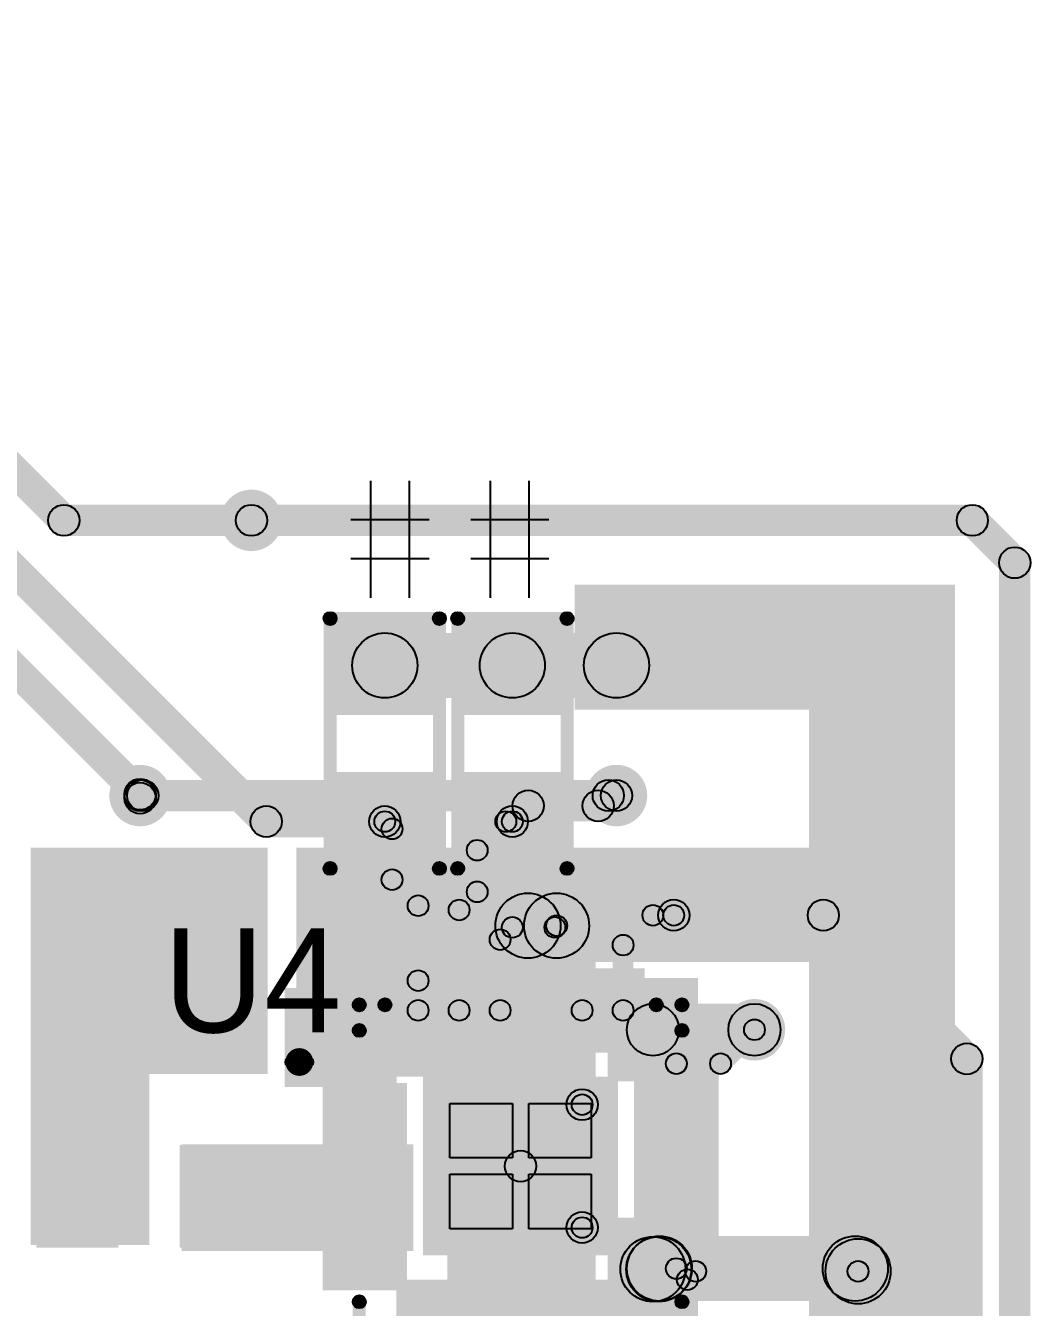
# Model space of a CAD drawing. Header units: millimetres. Extents: x -1.37 to 1.18, y -0.07 to 2.63.
# Drawn here: x 0.538 to 0.924, y 1.2209 to 1.7134 of the extents above; entities that cross this region are included whole.
import ezdxf

# ---------------------------------------------------------------- set-up
doc = ezdxf.new("R2010")
doc.units = ezdxf.units.MM
doc.header["$MEASUREMENT"] = 0
for name, color, linetype in [('BottomLayer', 5, 'Continuous'), ('BottomPaste', 16, 'Continuous'), ('BottomSolder', 6, 'Continuous'), ('TopLayer', 1, 'Continuous'), ('TopOverlay', 2, 'Continuous'), ('TopPaste', 8, 'Continuous'), ('TopSolder', 216, 'Continuous'), ('ViaHoleLayer', 16, 'Continuous')]:
    doc.layers.add(name, color=color, linetype=linetype)

# ---------------------------------------------------------------- blocks, each defined once
blk = doc.blocks.new('S______B______B_11')
at = {"layer": 'BottomLayer'}
for points in [[(-0.015, 0.0175), (-0.015, -0.0175), (-0.045, -0.0175), (-0.045, 0.0175)], [(0.045, 0.0175), (0.045, -0.0175), (0.015, -0.0175), (0.015, 0.0175)]]:
    blk.add_hatch(color=5, dxfattribs=at).paths.add_polyline_path(points)
at = {"layer": 'BottomPaste'}
for points in [[(-0.015, 0.0175), (-0.015, -0.0175), (-0.045, -0.0175), (-0.045, 0.0175)], [(0.045, 0.0175), (0.045, -0.0175), (0.015, -0.0175), (0.015, 0.0175)]]:
    blk.add_hatch(color=16, dxfattribs=at).paths.add_polyline_path(points)
at = {"layer": 'BottomSolder'}
for points in [[(-0.011, 0.0215), (-0.011, -0.0215), (-0.049, -0.0215), (-0.049, 0.0215)], [(0.049, 0.0215), (0.049, -0.0215), (0.011, -0.0215), (0.011, 0.0215)]]:
    blk.add_hatch(color=6, dxfattribs=at).paths.add_polyline_path(points)
blk = doc.blocks.new('S______B______B_12')
at = {"layer": 'BottomLayer'}
for points in [[(-0.015, 0.0175), (-0.015, -0.0175), (-0.045, -0.0175), (-0.045, 0.0175)], [(0.045, 0.0175), (0.045, -0.0175), (0.015, -0.0175), (0.015, 0.0175)]]:
    blk.add_hatch(color=5, dxfattribs=at).paths.add_polyline_path(points)
at = {"layer": 'BottomPaste'}
for points in [[(-0.015, 0.0175), (-0.015, -0.0175), (-0.045, -0.0175), (-0.045, 0.0175)], [(0.045, 0.0175), (0.045, -0.0175), (0.015, -0.0175), (0.015, 0.0175)]]:
    blk.add_hatch(color=16, dxfattribs=at).paths.add_polyline_path(points)
at = {"layer": 'BottomSolder'}
for points in [[(-0.011, 0.0215), (-0.011, -0.0215), (-0.049, -0.0215), (-0.049, 0.0215)], [(0.049, 0.0215), (0.049, -0.0215), (0.011, -0.0215), (0.011, 0.0215)]]:
    blk.add_hatch(color=6, dxfattribs=at).paths.add_polyline_path(points)
blk = doc.blocks.new('MPZ1608S121ATDH5_B_52')
at = {"layer": 'BottomLayer'}
for points in [[(-0.03937, 0.01575), (-0.01575, 0.01575), (-0.01575, -0.01575), (-0.03937, -0.01575)], [(0.01575, 0.01575), (0.03937, 0.01575), (0.03937, -0.01575), (0.01575, -0.01575)]]:
    blk.add_hatch(color=5, dxfattribs=at).paths.add_polyline_path(points)
at = {"layer": 'BottomPaste'}
for points in [[(-0.03937, 0.01575), (-0.01575, 0.01575), (-0.01575, -0.01575), (-0.03937, -0.01575)], [(0.01575, 0.01575), (0.03937, 0.01575), (0.03937, -0.01575), (0.01575, -0.01575)]]:
    blk.add_hatch(color=16, dxfattribs=at).paths.add_polyline_path(points)
at = {"layer": 'BottomSolder'}
for points in [[(-0.04337, 0.01975), (-0.01175, 0.01975), (-0.01175, -0.01975), (-0.04337, -0.01975)], [(0.01175, 0.01975), (0.04337, 0.01975), (0.04337, -0.01975), (0.01175, -0.01975)]]:
    blk.add_hatch(color=6, dxfattribs=at).paths.add_polyline_path(points)
blk = doc.blocks.new('R__0603_72')
at = {"layer": 'TopLayer'}
for points in [[(-0.015, 0.0175), (-0.015, -0.0175), (-0.045, -0.0175), (-0.045, 0.0175)], [(0.045, 0.0175), (0.045, -0.0175), (0.015, -0.0175), (0.015, 0.0175)]]:
    blk.add_hatch(color=1, dxfattribs=at).paths.add_polyline_path(points)
at = {"layer": 'TopOverlay'}
h = blk.add_hatch(color=2, dxfattribs=at)
edge = h.paths.add_edge_path()
edge.add_arc((-0.048, 0.021), 0.0025, 0, 360)
h = blk.add_hatch(color=2, dxfattribs=at)
edge = h.paths.add_edge_path()
edge.add_arc((-0.048, 0.021), 0.0025, 0, 360)
for points in [[(-0.0505, 0.021), (-0.0455, 0.021), (-0.0455, -0.021), (-0.0505, -0.021)], [(-0.048, 0.0185), (-0.048, 0.0235), (0.048, 0.0235), (0.048, 0.0185)], [(0.0455, 0.021), (0.0505, 0.021), (0.0505, -0.021), (0.0455, -0.021)], [(-0.048, -0.0235), (-0.048, -0.0185), (0.048, -0.0185), (0.048, -0.0235)]]:
    blk.add_hatch(color=2, dxfattribs=at).paths.add_polyline_path(points)
h = blk.add_hatch(color=2, dxfattribs=at)
edge = h.paths.add_edge_path()
edge.add_arc((0.048, 0.021), 0.0025, 0, 360)
h = blk.add_hatch(color=2, dxfattribs=at)
edge = h.paths.add_edge_path()
edge.add_arc((0.048, 0.021), 0.0025, 0, 360)
h = blk.add_hatch(color=2, dxfattribs=at)
edge = h.paths.add_edge_path()
edge.add_arc((-0.048, -0.021), 0.0025, 0, 360)
h = blk.add_hatch(color=2, dxfattribs=at)
edge = h.paths.add_edge_path()
edge.add_arc((-0.048, -0.021), 0.0025, 0, 360)
h = blk.add_hatch(color=2, dxfattribs=at)
edge = h.paths.add_edge_path()
edge.add_arc((0.048, -0.021), 0.0025, 0, 360)
h = blk.add_hatch(color=2, dxfattribs=at)
edge = h.paths.add_edge_path()
edge.add_arc((0.048, -0.021), 0.0025, 0, 360)
at = {"layer": 'TopPaste'}
for points in [[(-0.015, 0.0175), (-0.015, -0.0175), (-0.045, -0.0175), (-0.045, 0.0175)], [(0.045, 0.0175), (0.045, -0.0175), (0.015, -0.0175), (0.015, 0.0175)]]:
    blk.add_hatch(color=8, dxfattribs=at).paths.add_polyline_path(points)
at = {"layer": 'TopSolder'}
for points in [[(-0.011, 0.0215), (-0.011, -0.0215), (-0.049, -0.0215), (-0.049, 0.0215)], [(0.049, 0.0215), (0.049, -0.0215), (0.011, -0.0215), (0.011, 0.0215)]]:
    blk.add_hatch(color=216, dxfattribs=at).paths.add_polyline_path(points)
at = {"layer": 'TopOverlay'}
for centre in [(-0.048, 0.021), (-0.048, 0.021), (0.048, 0.021), (0.048, 0.021), (-0.048, -0.021), (-0.048, -0.021), (0.048, -0.021), (0.048, -0.021)]:
    blk.add_circle(centre, 0.0025, dxfattribs=at)
blk = doc.blocks.new('R__0603_73')
at = {"layer": 'TopLayer'}
for points in [[(-0.015, 0.0175), (-0.015, -0.0175), (-0.045, -0.0175), (-0.045, 0.0175)], [(0.045, 0.0175), (0.045, -0.0175), (0.015, -0.0175), (0.015, 0.0175)]]:
    blk.add_hatch(color=1, dxfattribs=at).paths.add_polyline_path(points)
at = {"layer": 'TopOverlay'}
h = blk.add_hatch(color=2, dxfattribs=at)
edge = h.paths.add_edge_path()
edge.add_arc((-0.048, 0.021), 0.0025, 0, 360)
h = blk.add_hatch(color=2, dxfattribs=at)
edge = h.paths.add_edge_path()
edge.add_arc((-0.048, 0.021), 0.0025, 0, 360)
for points in [[(-0.0505, 0.021), (-0.0455, 0.021), (-0.0455, -0.021), (-0.0505, -0.021)], [(-0.048, 0.0185), (-0.048, 0.0235), (0.048, 0.0235), (0.048, 0.0185)], [(0.0455, 0.021), (0.0505, 0.021), (0.0505, -0.021), (0.0455, -0.021)], [(-0.048, -0.0235), (-0.048, -0.0185), (0.048, -0.0185), (0.048, -0.0235)]]:
    blk.add_hatch(color=2, dxfattribs=at).paths.add_polyline_path(points)
h = blk.add_hatch(color=2, dxfattribs=at)
edge = h.paths.add_edge_path()
edge.add_arc((0.048, 0.021), 0.0025, 0, 360)
h = blk.add_hatch(color=2, dxfattribs=at)
edge = h.paths.add_edge_path()
edge.add_arc((0.048, 0.021), 0.0025, 0, 360)
h = blk.add_hatch(color=2, dxfattribs=at)
edge = h.paths.add_edge_path()
edge.add_arc((-0.048, -0.021), 0.0025, 0, 360)
h = blk.add_hatch(color=2, dxfattribs=at)
edge = h.paths.add_edge_path()
edge.add_arc((-0.048, -0.021), 0.0025, 0, 360)
h = blk.add_hatch(color=2, dxfattribs=at)
edge = h.paths.add_edge_path()
edge.add_arc((0.048, -0.021), 0.0025, 0, 360)
h = blk.add_hatch(color=2, dxfattribs=at)
edge = h.paths.add_edge_path()
edge.add_arc((0.048, -0.021), 0.0025, 0, 360)
at = {"layer": 'TopPaste'}
for points in [[(-0.015, 0.0175), (-0.015, -0.0175), (-0.045, -0.0175), (-0.045, 0.0175)], [(0.045, 0.0175), (0.045, -0.0175), (0.015, -0.0175), (0.015, 0.0175)]]:
    blk.add_hatch(color=8, dxfattribs=at).paths.add_polyline_path(points)
at = {"layer": 'TopSolder'}
for points in [[(-0.011, 0.0215), (-0.011, -0.0215), (-0.049, -0.0215), (-0.049, 0.0215)], [(0.049, 0.0215), (0.049, -0.0215), (0.011, -0.0215), (0.011, 0.0215)]]:
    blk.add_hatch(color=216, dxfattribs=at).paths.add_polyline_path(points)
at = {"layer": 'TopOverlay'}
for centre in [(-0.048, 0.021), (-0.048, 0.021), (0.048, 0.021), (0.048, 0.021), (-0.048, -0.021), (-0.048, -0.021), (0.048, -0.021), (0.048, -0.021)]:
    blk.add_circle(centre, 0.0025, dxfattribs=at)
blk = doc.blocks.new('24_QFN__3_3__76')
at = {"layer": 'TopLayer'}
for points in [[(-0.03504, 0.07203), (-0.03504, 0.04762), (-0.0437, 0.04762), (-0.0437, 0.07203)], [(-0.01929, 0.07203), (-0.01929, 0.04762), (-0.02795, 0.04762), (-0.02795, 0.07203)], [(-0.00354, 0.07203), (-0.00354, 0.04762), (-0.0122, 0.04762), (-0.0122, 0.07203)], [(0.0122, 0.07203), (0.0122, 0.04762), (0.00354, 0.04762), (0.00354, 0.07203)], [(0.02795, 0.07203), (0.02795, 0.04762), (0.01929, 0.04762), (0.01929, 0.07203)], [(0.0437, 0.07203), (0.0437, 0.04762), (0.03504, 0.04762), (0.03504, 0.07203)], [(0.07203, 0.03504), (0.04762, 0.03504), (0.04762, 0.0437), (0.07203, 0.0437)], [(-0.03346, -0.03031), (-0.03346, 0.03031), (0.03346, 0.03031), (0.03346, -0.03031)], [(-0.07203, 0.02795), (-0.04762, 0.02795), (-0.04762, 0.01929), (-0.07203, 0.01929)], [(0.07203, 0.01929), (0.04762, 0.01929), (0.04762, 0.02795), (0.07203, 0.02795)], [(-0.07203, 0.0122), (-0.04762, 0.0122), (-0.04762, 0.00354), (-0.07203, 0.00354)], [(0.07203, 0.00354), (0.04762, 0.00354), (0.04762, 0.0122), (0.07203, 0.0122)], [(-0.07203, -0.00354), (-0.04762, -0.00354), (-0.04762, -0.0122), (-0.07203, -0.0122)], [(0.07203, -0.0122), (0.04762, -0.0122), (0.04762, -0.00354), (0.07203, -0.00354)], [(-0.07203, -0.01929), (-0.04762, -0.01929), (-0.04762, -0.02795), (-0.07203, -0.02795)], [(0.07203, -0.02795), (0.04762, -0.02795), (0.04762, -0.01929), (0.07203, -0.01929)], [(-0.07203, -0.03504), (-0.04762, -0.03504), (-0.04762, -0.0437), (-0.07203, -0.0437)], [(0.07203, -0.0437), (0.04762, -0.0437), (0.04762, -0.03504), (0.07203, -0.03504)], [(-0.0437, -0.07203), (-0.0437, -0.04762), (-0.03504, -0.04762), (-0.03504, -0.07203)], [(-0.02795, -0.07203), (-0.02795, -0.04762), (-0.01929, -0.04762), (-0.01929, -0.07203)], [(-0.0122, -0.07203), (-0.0122, -0.04762), (-0.00354, -0.04762), (-0.00354, -0.07203)], [(0.00354, -0.07203), (0.00354, -0.04762), (0.0122, -0.04762), (0.0122, -0.07203)], [(0.01929, -0.07203), (0.01929, -0.04762), (0.02795, -0.04762), (0.02795, -0.07203)], [(0.03504, -0.07203), (0.03504, -0.04762), (0.0437, -0.04762), (0.0437, -0.07203)]]:
    blk.add_hatch(color=1, dxfattribs=at).paths.add_polyline_path(points)
at = {"layer": 'TopOverlay'}
h = blk.add_hatch(color=2, dxfattribs=at)
edge = h.paths.add_edge_path()
edge.add_arc((-0.06196, 0.06197), 0.0025, 0, 360)
h = blk.add_hatch(color=2, dxfattribs=at)
edge = h.paths.add_edge_path()
edge.add_arc((-0.06196, 0.06197), 0.0025, 0, 360)
for points in [[(-0.06196, 0.05947), (-0.06196, 0.06447), (-0.05212, 0.06447), (-0.05212, 0.05947)], [(0.05213, 0.05947), (0.05213, 0.06447), (0.06197, 0.06447), (0.06197, 0.05947)], [(-0.05946, 0.05213), (-0.06446, 0.05213), (-0.06446, 0.06197), (-0.05946, 0.06197)], [(0.06447, 0.05213), (0.05947, 0.05213), (0.05947, 0.06197), (0.06447, 0.06197)], [(-0.05946, -0.06196), (-0.06446, -0.06196), (-0.06446, -0.05212), (-0.05946, -0.05212)], [(0.06447, -0.06196), (0.05947, -0.06196), (0.05947, -0.05212), (0.06447, -0.05212)], [(-0.06196, -0.06446), (-0.06196, -0.05946), (-0.05212, -0.05946), (-0.05212, -0.06446)], [(0.05213, -0.06446), (0.05213, -0.05946), (0.06197, -0.05946), (0.06197, -0.06446)]]:
    blk.add_hatch(color=2, dxfattribs=at).paths.add_polyline_path(points)
h = blk.add_hatch(color=2, dxfattribs=at)
edge = h.paths.add_edge_path()
edge.add_arc((-0.05212, 0.06197), 0.0025, 0, 360)
h = blk.add_hatch(color=2, dxfattribs=at)
edge = h.paths.add_edge_path()
edge.add_arc((0.05213, 0.06197), 0.0025, 0, 360)
h = blk.add_hatch(color=2, dxfattribs=at)
edge = h.paths.add_edge_path()
edge.add_arc((0.06197, 0.06197), 0.0025, 0, 360)
h = blk.add_hatch(color=2, dxfattribs=at)
edge = h.paths.add_edge_path()
edge.add_arc((0.06197, 0.06197), 0.0025, 0, 360)
h = blk.add_hatch(color=2, dxfattribs=at)
edge = h.paths.add_edge_path()
edge.add_arc((-0.06196, 0.05213), 0.0025, 0, 360)
h = blk.add_hatch(color=2, dxfattribs=at)
edge = h.paths.add_edge_path()
edge.add_arc((0.06197, 0.05213), 0.0025, 0, 360)
h = blk.add_hatch(color=2, dxfattribs=at)
edge = h.paths.add_edge_path()
edge.add_arc((-0.08783, 0.04), 0.0025, 0, 360)
h = blk.add_hatch(color=2, dxfattribs=at)
edge = h.paths.add_edge_path()
edge.add_arc((-0.08217, 0.04), 0.0025, 0, 360)
h = blk.add_hatch(color=2, dxfattribs=at)
edge = h.paths.add_edge_path()
edge.add_arc((-0.06196, -0.05212), 0.0025, 0, 360)
h = blk.add_hatch(color=2, dxfattribs=at)
edge = h.paths.add_edge_path()
edge.add_arc((0.06197, -0.05212), 0.0025, 0, 360)
h = blk.add_hatch(color=2, dxfattribs=at)
edge = h.paths.add_edge_path()
edge.add_arc((-0.06196, -0.06196), 0.0025, 0, 360)
h = blk.add_hatch(color=2, dxfattribs=at)
edge = h.paths.add_edge_path()
edge.add_arc((-0.06196, -0.06196), 0.0025, 0, 360)
h = blk.add_hatch(color=2, dxfattribs=at)
edge = h.paths.add_edge_path()
edge.add_arc((-0.05212, -0.06196), 0.0025, 0, 360)
h = blk.add_hatch(color=2, dxfattribs=at)
edge = h.paths.add_edge_path()
edge.add_arc((0.05213, -0.06196), 0.0025, 0, 360)
h = blk.add_hatch(color=2, dxfattribs=at)
edge = h.paths.add_edge_path()
edge.add_arc((0.06197, -0.06196), 0.0025, 0, 360)
h = blk.add_hatch(color=2, dxfattribs=at)
edge = h.paths.add_edge_path()
edge.add_arc((0.06197, -0.06196), 0.0025, 0, 360)
at = {"layer": 'TopPaste'}
for points in [[(-0.03504, 0.07203), (-0.03504, 0.04762), (-0.0437, 0.04762), (-0.0437, 0.07203)], [(-0.01929, 0.07203), (-0.01929, 0.04762), (-0.02795, 0.04762), (-0.02795, 0.07203)], [(-0.00354, 0.07203), (-0.00354, 0.04762), (-0.0122, 0.04762), (-0.0122, 0.07203)], [(0.0122, 0.07203), (0.0122, 0.04762), (0.00354, 0.04762), (0.00354, 0.07203)], [(0.02795, 0.07203), (0.02795, 0.04762), (0.01929, 0.04762), (0.01929, 0.07203)], [(0.0437, 0.07203), (0.0437, 0.04762), (0.03504, 0.04762), (0.03504, 0.07203)], [(0.07203, 0.03504), (0.04762, 0.03504), (0.04762, 0.0437), (0.07203, 0.0437)], [(-0.03346, -0.03031), (-0.03346, 0.03031), (0.03346, 0.03031), (0.03346, -0.03031)], [(-0.07203, 0.02795), (-0.04762, 0.02795), (-0.04762, 0.01929), (-0.07203, 0.01929)], [(0.07203, 0.01929), (0.04762, 0.01929), (0.04762, 0.02795), (0.07203, 0.02795)], [(-0.07203, 0.0122), (-0.04762, 0.0122), (-0.04762, 0.00354), (-0.07203, 0.00354)], [(0.07203, 0.00354), (0.04762, 0.00354), (0.04762, 0.0122), (0.07203, 0.0122)], [(-0.07203, -0.00354), (-0.04762, -0.00354), (-0.04762, -0.0122), (-0.07203, -0.0122)], [(0.07203, -0.0122), (0.04762, -0.0122), (0.04762, -0.00354), (0.07203, -0.00354)], [(-0.07203, -0.01929), (-0.04762, -0.01929), (-0.04762, -0.02795), (-0.07203, -0.02795)], [(0.07203, -0.02795), (0.04762, -0.02795), (0.04762, -0.01929), (0.07203, -0.01929)], [(-0.07203, -0.03504), (-0.04762, -0.03504), (-0.04762, -0.0437), (-0.07203, -0.0437)], [(0.07203, -0.0437), (0.04762, -0.0437), (0.04762, -0.03504), (0.07203, -0.03504)], [(-0.0437, -0.07203), (-0.0437, -0.04762), (-0.03504, -0.04762), (-0.03504, -0.07203)], [(-0.02795, -0.07203), (-0.02795, -0.04762), (-0.01929, -0.04762), (-0.01929, -0.07203)], [(-0.0122, -0.07203), (-0.0122, -0.04762), (-0.00354, -0.04762), (-0.00354, -0.07203)], [(0.00354, -0.07203), (0.00354, -0.04762), (0.0122, -0.04762), (0.0122, -0.07203)], [(0.01929, -0.07203), (0.01929, -0.04762), (0.02795, -0.04762), (0.02795, -0.07203)], [(0.03504, -0.07203), (0.03504, -0.04762), (0.0437, -0.04762), (0.0437, -0.07203)]]:
    blk.add_hatch(color=8, dxfattribs=at).paths.add_polyline_path(points)
at = {"layer": 'TopSolder'}
for points in [[(-0.03104, 0.07603), (-0.03104, 0.04362), (-0.0477, 0.04362), (-0.0477, 0.07603)], [(-0.01529, 0.07603), (-0.01529, 0.04362), (-0.03195, 0.04362), (-0.03195, 0.07603)], [(0.00046, 0.07603), (0.00046, 0.04362), (-0.0162, 0.04362), (-0.0162, 0.07603)], [(0.0162, 0.07603), (0.0162, 0.04362), (-0.00046, 0.04362), (-0.00046, 0.07603)], [(0.03195, 0.07603), (0.03195, 0.04362), (0.01529, 0.04362), (0.01529, 0.07603)], [(0.0477, 0.07603), (0.0477, 0.04362), (0.03104, 0.04362), (0.03104, 0.07603)], [(0.07603, 0.03104), (0.04362, 0.03104), (0.04362, 0.0477), (0.07603, 0.0477)], [(-0.07603, 0.03195), (-0.04362, 0.03195), (-0.04362, 0.01529), (-0.07603, 0.01529)], [(-0.03746, -0.03431), (-0.03746, 0.03431), (0.03746, 0.03431), (0.03746, -0.03431)], [(0.07603, 0.01529), (0.04362, 0.01529), (0.04362, 0.03195), (0.07603, 0.03195)], [(-0.07603, 0.0162), (-0.04362, 0.0162), (-0.04362, -0.00046), (-0.07603, -0.00046)], [(0.07603, -0.00046), (0.04362, -0.00046), (0.04362, 0.0162), (0.07603, 0.0162)], [(-0.07603, 0.00046), (-0.04362, 0.00046), (-0.04362, -0.0162), (-0.07603, -0.0162)], [(0.07603, -0.0162), (0.04362, -0.0162), (0.04362, 0.00046), (0.07603, 0.00046)], [(-0.07603, -0.01529), (-0.04362, -0.01529), (-0.04362, -0.03195), (-0.07603, -0.03195)], [(0.07603, -0.03195), (0.04362, -0.03195), (0.04362, -0.01529), (0.07603, -0.01529)], [(-0.07603, -0.03104), (-0.04362, -0.03104), (-0.04362, -0.0477), (-0.07603, -0.0477)], [(0.07603, -0.0477), (0.04362, -0.0477), (0.04362, -0.03104), (0.07603, -0.03104)], [(-0.0477, -0.07603), (-0.0477, -0.04362), (-0.03104, -0.04362), (-0.03104, -0.07603)], [(-0.03195, -0.07603), (-0.03195, -0.04362), (-0.01529, -0.04362), (-0.01529, -0.07603)], [(-0.0162, -0.07603), (-0.0162, -0.04362), (0.00046, -0.04362), (0.00046, -0.07603)], [(-0.00046, -0.07603), (-0.00046, -0.04362), (0.0162, -0.04362), (0.0162, -0.07603)], [(0.01529, -0.07603), (0.01529, -0.04362), (0.03195, -0.04362), (0.03195, -0.07603)], [(0.03104, -0.07603), (0.03104, -0.04362), (0.0477, -0.04362), (0.0477, -0.07603)]]:
    blk.add_hatch(color=216, dxfattribs=at).paths.add_polyline_path(points)
h = blk.add_hatch(color=216, dxfattribs=at)
edge = h.paths.add_edge_path()
edge.add_arc((-0.05983, 0.03504), 0.004, 180, 360)
edge.add_line((-0.05583, 0.03504), (-0.05583, 0.0437))
edge.add_arc((-0.05983, 0.0437), 0.004, 0, 180)
edge.add_line((-0.06383, 0.0437), (-0.06383, 0.03504))
at = {"layer": 'TopOverlay', "const_width": 0.005}
blk.add_lwpolyline([(-0.08217, 0.04, 1), (-0.08783, 0.04, 1)], format="xyb", close=True, dxfattribs=at)
at = {"layer": 'TopOverlay'}
for centre in [(-0.06196, 0.06197), (-0.06196, 0.06197), (-0.05212, 0.06197), (0.05213, 0.06197), (0.06197, 0.06197), (0.06197, 0.06197), (-0.06196, 0.05213), (0.06197, 0.05213), (-0.08783, 0.04), (-0.08217, 0.04), (-0.06196, -0.05212), (0.06197, -0.05212), (-0.06196, -0.06196), (-0.06196, -0.06196), (-0.05212, -0.06196), (0.05213, -0.06196), (0.06197, -0.06196), (0.06197, -0.06196)]:
    blk.add_circle(centre, 0.0025, dxfattribs=at)
at = {"layer": 'TopPaste'}
for p, q in [((-0.0272, 0.00315), (-0.0272, 0.02402)), ((-0.0272, 0.02402), (-0.00315, 0.02402)), ((-0.00315, 0.02402), (-0.00315, 0.00315)), ((0.00315, 0.00315), (0.00315, 0.02402)), ((0.00315, 0.02402), (0.02717, 0.02402)), ((0.02717, 0.02402), (0.02717, 0.00315)), ((-0.00315, 0.00315), (-0.0272, 0.00315)), ((0.02717, 0.00315), (0.00315, 0.00315)), ((-0.02721, -0.02406), (-0.02721, -0.00315)), ((-0.02721, -0.00315), (-0.00315, -0.00315)), ((-0.00315, -0.00315), (-0.00315, -0.02406)), ((0.00316, -0.02406), (0.00316, -0.00315)), ((0.00316, -0.00315), (0.02717, -0.00315)), ((0.02717, -0.00315), (0.02717, -0.02406)), ((-0.00315, -0.02406), (-0.02721, -0.02406)), ((0.02717, -0.02406), (0.00316, -0.02406))]:
    blk.add_line(p, q, dxfattribs=at)
blk = doc.blocks.new('C__0603_B_92')
at = {"layer": 'BottomLayer'}
for points in [[(-0.045, -0.0175), (-0.045, 0.0175), (-0.015, 0.0175), (-0.015, -0.0175)], [(0.015, -0.0175), (0.015, 0.0175), (0.045, 0.0175), (0.045, -0.0175)]]:
    blk.add_hatch(color=5, dxfattribs=at).paths.add_polyline_path(points)
at = {"layer": 'BottomPaste'}
for points in [[(-0.045, -0.0175), (-0.045, 0.0175), (-0.015, 0.0175), (-0.015, -0.0175)], [(0.015, -0.0175), (0.015, 0.0175), (0.045, 0.0175), (0.045, -0.0175)]]:
    blk.add_hatch(color=16, dxfattribs=at).paths.add_polyline_path(points)
at = {"layer": 'BottomSolder'}
for points in [[(-0.04736, -0.01986), (-0.04736, 0.01986), (-0.01264, 0.01986), (-0.01264, -0.01986)], [(0.01264, -0.01986), (0.01264, 0.01986), (0.04736, 0.01986), (0.04736, -0.01986)]]:
    blk.add_hatch(color=6, dxfattribs=at).paths.add_polyline_path(points)
blk = doc.blocks.new('C__0603_B_93')
at = {"layer": 'BottomLayer'}
for points in [[(-0.045, -0.0175), (-0.045, 0.0175), (-0.015, 0.0175), (-0.015, -0.0175)], [(0.015, -0.0175), (0.015, 0.0175), (0.045, 0.0175), (0.045, -0.0175)]]:
    blk.add_hatch(color=5, dxfattribs=at).paths.add_polyline_path(points)
at = {"layer": 'BottomPaste'}
for points in [[(-0.045, -0.0175), (-0.045, 0.0175), (-0.015, 0.0175), (-0.015, -0.0175)], [(0.015, -0.0175), (0.015, 0.0175), (0.045, 0.0175), (0.045, -0.0175)]]:
    blk.add_hatch(color=16, dxfattribs=at).paths.add_polyline_path(points)
at = {"layer": 'BottomSolder'}
for points in [[(-0.04736, -0.01986), (-0.04736, 0.01986), (-0.01264, 0.01986), (-0.01264, -0.01986)], [(0.01264, -0.01986), (0.01264, 0.01986), (0.04736, 0.01986), (0.04736, -0.01986)]]:
    blk.add_hatch(color=6, dxfattribs=at).paths.add_polyline_path(points)

msp = doc.modelspace()

# ---------------------------------------------------------------- hatches: boundary and pattern name
at = {"layer": 'BottomLayer'}
h = msp.add_hatch(color=5, dxfattribs=at)
edge = h.paths.add_edge_path()
edge.add_arc((0.62475, 1.52328), 0.01181, 0, 360)
h = msp.add_hatch(color=5, dxfattribs=at)
edge = h.paths.add_edge_path()
edge.add_arc((0.62475, 1.52328), 0.006, 0, 360)
for points in [[(0.62475, 1.51728), (0.62475, 1.52928), (0.90172, 1.52928), (0.90172, 1.51728)], [(0.89748, 1.51904), (0.90597, 1.52752), (0.92224, 1.51124), (0.91376, 1.50276)], [(0.924, 0.68072), (0.912, 0.68072), (0.912, 1.507), (0.924, 1.507)], [(0.749, 1.45053), (0.852, 1.45053), (0.852, 1.49853), (0.749, 1.49853)], [(0.839, 1.18553), (0.895, 1.18553), (0.895, 1.49853), (0.839, 1.49853)], [(0.583, 1.41153), (0.583, 1.42353), (0.765, 1.42353), (0.765, 1.41153)], [(0.58623, 1.41227), (0.57775, 1.42076), (0.57876, 1.42177), (0.58724, 1.41329)], [(0.54, 1.31053), (0.631, 1.31053), (0.631, 1.39753), (0.54, 1.39753)], [(0.642, 1.30953), (0.757, 1.30953), (0.757, 1.39753), (0.642, 1.39753)], [(0.724, 1.35353), (0.868, 1.35353), (0.868, 1.39753), (0.724, 1.39753)], [(0.54, 1.24484), (0.58557, 1.24484), (0.58557, 1.38953), (0.54, 1.38953)], [(0.731, 1.35503), (0.731, 1.38003), (0.742, 1.38003), (0.742, 1.35503)], [(0.779, 1.31753), (0.779, 1.33753), (0.818, 1.33753), (0.818, 1.31753)], [(0.7, 1.21753), (0.757, 1.21753), (0.757, 1.29953), (0.7, 1.29953)], [(0.598, 1.24253), (0.687, 1.24253), (0.687, 1.28353), (0.598, 1.28353)], [(0.779, 1.22303), (0.779, 1.24803), (0.78125, 1.24803), (0.78125, 1.22303)], [(0.7815, 1.22328), (0.7815, 1.24828), (0.85675, 1.24828), (0.85675, 1.22328)], [(0.79009, 1.22669), (0.77241, 1.24437), (0.77266, 1.24462), (0.79034, 1.22694)], [(0.84791, 1.22694), (0.86559, 1.24462), (0.86665, 1.24356), (0.84897, 1.22588)]]:
    msp.add_hatch(color=5, dxfattribs=at).paths.add_polyline_path(points)
h = msp.add_hatch(color=5, dxfattribs=at)
edge = h.paths.add_edge_path()
edge.add_arc((0.90172, 1.52328), 0.006, 0, 360)
h = msp.add_hatch(color=5, dxfattribs=at)
edge = h.paths.add_edge_path()
edge.add_arc((0.90172, 1.52328), 0.006, 0, 360)
h = msp.add_hatch(color=5, dxfattribs=at)
edge = h.paths.add_edge_path()
edge.add_arc((0.918, 1.507), 0.006, 0, 360)
h = msp.add_hatch(color=5, dxfattribs=at)
edge = h.paths.add_edge_path()
edge.add_arc((0.918, 1.507), 0.006, 0, 360)
h = msp.add_hatch(color=5, dxfattribs=at)
edge = h.paths.add_edge_path()
edge.add_arc((0.765, 1.46753), 0.01181, 0, 360)
h = msp.add_hatch(color=5, dxfattribs=at)
edge = h.paths.add_edge_path()
edge.add_arc((0.58199, 1.41753), 0.01181, 0, 360)
h = msp.add_hatch(color=5, dxfattribs=at)
edge = h.paths.add_edge_path()
edge.add_arc((0.765, 1.41753), 0.01181, 0, 360)
h = msp.add_hatch(color=5, dxfattribs=at)
edge = h.paths.add_edge_path()
edge.add_arc((0.583, 1.41753), 0.006, 0, 360)
h = msp.add_hatch(color=5, dxfattribs=at)
edge = h.paths.add_edge_path()
edge.add_arc((0.583, 1.41753), 0.006, 0, 360)
h = msp.add_hatch(color=5, dxfattribs=at)
edge = h.paths.add_edge_path()
edge.add_arc((0.765, 1.41753), 0.006, 0, 360)
h = msp.add_hatch(color=5, dxfattribs=at)
edge = h.paths.add_edge_path()
edge.add_arc((0.58199, 1.41652), 0.006, 0, 360)
h = msp.add_hatch(color=5, dxfattribs=at)
edge = h.paths.add_edge_path()
edge.add_arc((0.731, 1.36753), 0.0125, 0, 360)
h = msp.add_hatch(color=5, dxfattribs=at)
edge = h.paths.add_edge_path()
edge.add_arc((0.742, 1.36753), 0.0125, 0, 360)
h = msp.add_hatch(color=5, dxfattribs=at)
edge = h.paths.add_edge_path()
edge.add_arc((0.742, 1.36753), 0.01181, 0, 360)
h = msp.add_hatch(color=5, dxfattribs=at)
edge = h.paths.add_edge_path()
edge.add_arc((0.779, 1.32753), 0.01, 0, 360)
h = msp.add_hatch(color=5, dxfattribs=at)
edge = h.paths.add_edge_path()
edge.add_arc((0.818, 1.32753), 0.01181, 0, 360)
h = msp.add_hatch(color=5, dxfattribs=at)
edge = h.paths.add_edge_path()
edge.add_arc((0.818, 1.32753), 0.01, 0, 360)
h = msp.add_hatch(color=5, dxfattribs=at)
edge = h.paths.add_edge_path()
edge.add_arc((0.558, 1.30553), 0.01181, 0, 360)
h = msp.add_hatch(color=5, dxfattribs=at)
edge = h.paths.add_edge_path()
edge.add_arc((0.713, 1.29053), 0.01181, 0, 360)
h = msp.add_hatch(color=5, dxfattribs=at)
edge = h.paths.add_edge_path()
edge.add_arc((0.744, 1.29053), 0.01181, 0, 360)
h = msp.add_hatch(color=5, dxfattribs=at)
edge = h.paths.add_edge_path()
edge.add_arc((0.713, 1.26553), 0.01181, 0, 360)
h = msp.add_hatch(color=5, dxfattribs=at)
edge = h.paths.add_edge_path()
edge.add_arc((0.744, 1.26553), 0.01181, 0, 360)
h = msp.add_hatch(color=5, dxfattribs=at)
edge = h.paths.add_edge_path()
edge.add_arc((0.779, 1.23553), 0.0125, 0, 360)
h = msp.add_hatch(color=5, dxfattribs=at)
edge = h.paths.add_edge_path()
edge.add_arc((0.78125, 1.23553), 0.0125, 0, 360)
h = msp.add_hatch(color=5, dxfattribs=at)
edge = h.paths.add_edge_path()
edge.add_arc((0.78125, 1.23553), 0.0125, 0, 360)
h = msp.add_hatch(color=5, dxfattribs=at)
edge = h.paths.add_edge_path()
edge.add_arc((0.7815, 1.23578), 0.0125, 0, 360)
h = msp.add_hatch(color=5, dxfattribs=at)
edge = h.paths.add_edge_path()
edge.add_arc((0.7815, 1.23578), 0.0125, 0, 360)
h = msp.add_hatch(color=5, dxfattribs=at)
edge = h.paths.add_edge_path()
edge.add_arc((0.85675, 1.23578), 0.0125, 0, 360)
h = msp.add_hatch(color=5, dxfattribs=at)
edge = h.paths.add_edge_path()
edge.add_arc((0.85675, 1.23578), 0.0125, 0, 360)
h = msp.add_hatch(color=5, dxfattribs=at)
edge = h.paths.add_edge_path()
edge.add_arc((0.85675, 1.23578), 0.01181, 0, 360)
h = msp.add_hatch(color=5, dxfattribs=at)
edge = h.paths.add_edge_path()
edge.add_arc((0.85781, 1.23472), 0.0125, 0, 360)
at = {"layer": 'TopLayer'}
for points in [[(0.31823, 1.74929), (0.32671, 1.75777), (0.55696, 1.52752), (0.54848, 1.51904)], [(0.33623, 1.69329), (0.34471, 1.70177), (0.63471, 1.41177), (0.62623, 1.40329)], [(0.32223, 1.66929), (0.33071, 1.67777), (0.58623, 1.42225), (0.57775, 1.41377)], [(0.55272, 1.51728), (0.55272, 1.52928), (0.62475, 1.52928), (0.62475, 1.51728)], [(0.676, 1.45503), (0.676, 1.48003), (0.725, 1.48003), (0.725, 1.45503)], [(0.725, 1.45503), (0.725, 1.48003), (0.765, 1.48003), (0.765, 1.45503)], [(0.76186, 1.41153), (0.76186, 1.42353), (0.765, 1.42353), (0.765, 1.41153)], [(0.73109, 1.40761), (0.73109, 1.41961), (0.75794, 1.41961), (0.75794, 1.40761)], [(0.76218, 1.40937), (0.7537, 1.41786), (0.75761, 1.42177), (0.7661, 1.41329)], [(0.58799, 1.41753), (0.57599, 1.41753), (0.57599, 1.41801), (0.58799, 1.41801)], [(0.63047, 1.40153), (0.63047, 1.41353), (0.676, 1.41353), (0.676, 1.40153)], [(0.72924, 1.40329), (0.72076, 1.41177), (0.72684, 1.41786), (0.73533, 1.40937)], [(0.67317, 1.4047), (0.67883, 1.41036), (0.68161, 1.40757), (0.67596, 1.40191)], [(0.71433, 1.3937), (0.70867, 1.39936), (0.71967, 1.41036), (0.72533, 1.4047)], [(0.7225, 1.40353), (0.7225, 1.41153), (0.725, 1.41153), (0.725, 1.40353)], [(0.68279, 1.38521), (0.67479, 1.38521), (0.67479, 1.40474), (0.68279, 1.40474)], [(0.7155, 1.38053), (0.7075, 1.38053), (0.7075, 1.39653), (0.7155, 1.39653)], [(0.67596, 1.38239), (0.68161, 1.38804), (0.69163, 1.37803), (0.68597, 1.37237)], [(0.70738, 1.37075), (0.70172, 1.37641), (0.70867, 1.38336), (0.71433, 1.3777)], [(0.6928, 1.34643), (0.6848, 1.34643), (0.6848, 1.3752), (0.6928, 1.3752)], [(0.77037, 1.35724), (0.76471, 1.3629), (0.77617, 1.37436), (0.78183, 1.3687)], [(0.779, 1.36753), (0.779, 1.37553), (0.787, 1.37553), (0.787, 1.36753)], [(0.787, 1.36553), (0.787, 1.37753), (0.84447, 1.37753), (0.84447, 1.36553)], [(0.84023, 1.36729), (0.84871, 1.37577), (0.90386, 1.32062), (0.89538, 1.31214)], [(0.70855, 1.33498), (0.70055, 1.33498), (0.70055, 1.37358), (0.70855, 1.37358)], [(0.72313, 1.35935), (0.71747, 1.36501), (0.72216, 1.3697), (0.72781, 1.36404)], [(0.72499, 1.36287), (0.72499, 1.37087), (0.74134, 1.37087), (0.74134, 1.36287)], [(0.74417, 1.36404), (0.73851, 1.3697), (0.73917, 1.37036), (0.74483, 1.3647)], [(0.7243, 1.33498), (0.7163, 1.33498), (0.7163, 1.36218), (0.7243, 1.36218)], [(0.77154, 1.33498), (0.76354, 1.33498), (0.76354, 1.36007), (0.77154, 1.36007)], [(0.6928, 1.33498), (0.6848, 1.33498), (0.6848, 1.34643), (0.6928, 1.34643)], [(0.7558, 1.29877), (0.7478, 1.29877), (0.7478, 1.33498), (0.7558, 1.33498)], [(0.80782, 1.31169), (0.80216, 1.31735), (0.81517, 1.33036), (0.82083, 1.3247)], [(0.788, 1.31052), (0.788, 1.31852), (0.80499, 1.31852), (0.80499, 1.31052)], [(0.90562, 0.75262), (0.89362, 0.75262), (0.89362, 1.31638), (0.90562, 1.31638)], [(0.73242, 1.27091), (0.72393, 1.27939), (0.74755, 1.30301), (0.75604, 1.29453)], [(0.72393, 1.27091), (0.73242, 1.27939), (0.75604, 1.25577), (0.74755, 1.24729)], [(0.7558, 1.21532), (0.7478, 1.21532), (0.7478, 1.25153), (0.7558, 1.25153)], [(0.78517, 1.23295), (0.79083, 1.23861), (0.79508, 1.23436), (0.78942, 1.2287)], [(0.79508, 1.2287), (0.78942, 1.23436), (0.79261, 1.23755), (0.79827, 1.23189)], [(0.79544, 1.23072), (0.79544, 1.23872), (0.85781, 1.23872), (0.85781, 1.23072)]]:
    msp.add_hatch(color=1, dxfattribs=at).paths.add_polyline_path(points)
h = msp.add_hatch(color=1, dxfattribs=at)
edge = h.paths.add_edge_path()
edge.add_arc((0.62475, 1.52328), 0.01181, 0, 360)
h = msp.add_hatch(color=1, dxfattribs=at)
edge = h.paths.add_edge_path()
edge.add_arc((0.55272, 1.52328), 0.006, 0, 360)
h = msp.add_hatch(color=1, dxfattribs=at)
edge = h.paths.add_edge_path()
edge.add_arc((0.55272, 1.52328), 0.006, 0, 360)
h = msp.add_hatch(color=1, dxfattribs=at)
edge = h.paths.add_edge_path()
edge.add_arc((0.62475, 1.52328), 0.006, 0, 360)
h = msp.add_hatch(color=1, dxfattribs=at)
edge = h.paths.add_edge_path()
edge.add_arc((0.676, 1.46753), 0.0125, 0, 360)
h = msp.add_hatch(color=1, dxfattribs=at)
edge = h.paths.add_edge_path()
edge.add_arc((0.725, 1.46753), 0.0125, 0, 360)
h = msp.add_hatch(color=1, dxfattribs=at)
edge = h.paths.add_edge_path()
edge.add_arc((0.725, 1.46753), 0.0125, 0, 360)
h = msp.add_hatch(color=1, dxfattribs=at)
edge = h.paths.add_edge_path()
edge.add_arc((0.765, 1.46753), 0.0125, 0, 360)
h = msp.add_hatch(color=1, dxfattribs=at)
edge = h.paths.add_edge_path()
edge.add_arc((0.765, 1.46753), 0.01181, 0, 360)
h = msp.add_hatch(color=1, dxfattribs=at)
edge = h.paths.add_edge_path()
edge.add_arc((0.58199, 1.41753), 0.01181, 0, 360)
h = msp.add_hatch(color=1, dxfattribs=at)
edge = h.paths.add_edge_path()
edge.add_arc((0.765, 1.41753), 0.01181, 0, 360)
h = msp.add_hatch(color=1, dxfattribs=at)
edge = h.paths.add_edge_path()
edge.add_arc((0.58199, 1.41801), 0.006, 0, 360)
h = msp.add_hatch(color=1, dxfattribs=at)
edge = h.paths.add_edge_path()
edge.add_arc((0.58199, 1.41801), 0.006, 0, 360)
h = msp.add_hatch(color=1, dxfattribs=at)
edge = h.paths.add_edge_path()
edge.add_arc((0.58199, 1.41753), 0.006, 0, 360)
h = msp.add_hatch(color=1, dxfattribs=at)
edge = h.paths.add_edge_path()
edge.add_arc((0.76186, 1.41753), 0.006, 0, 360)
h = msp.add_hatch(color=1, dxfattribs=at)
edge = h.paths.add_edge_path()
edge.add_arc((0.76186, 1.41753), 0.006, 0, 360)
h = msp.add_hatch(color=1, dxfattribs=at)
edge = h.paths.add_edge_path()
edge.add_arc((0.765, 1.41753), 0.006, 0, 360)
h = msp.add_hatch(color=1, dxfattribs=at)
edge = h.paths.add_edge_path()
edge.add_arc((0.73109, 1.41361), 0.006, 0, 360)
h = msp.add_hatch(color=1, dxfattribs=at)
edge = h.paths.add_edge_path()
edge.add_arc((0.73109, 1.41361), 0.006, 0, 360)
h = msp.add_hatch(color=1, dxfattribs=at)
edge = h.paths.add_edge_path()
edge.add_arc((0.75794, 1.41361), 0.006, 0, 360)
h = msp.add_hatch(color=1, dxfattribs=at)
edge = h.paths.add_edge_path()
edge.add_arc((0.75794, 1.41361), 0.006, 0, 360)
h = msp.add_hatch(color=1, dxfattribs=at)
edge = h.paths.add_edge_path()
edge.add_arc((0.63047, 1.40753), 0.006, 0, 360)
h = msp.add_hatch(color=1, dxfattribs=at)
edge = h.paths.add_edge_path()
edge.add_arc((0.63047, 1.40753), 0.006, 0, 360)
h = msp.add_hatch(color=1, dxfattribs=at)
edge = h.paths.add_edge_path()
edge.add_arc((0.676, 1.40753), 0.006, 0, 360)
h = msp.add_hatch(color=1, dxfattribs=at)
edge = h.paths.add_edge_path()
edge.add_arc((0.725, 1.40753), 0.006, 0, 360)
h = msp.add_hatch(color=1, dxfattribs=at)
edge = h.paths.add_edge_path()
edge.add_arc((0.676, 1.40753), 0.004, 0, 360)
h = msp.add_hatch(color=1, dxfattribs=at)
edge = h.paths.add_edge_path()
edge.add_arc((0.67879, 1.40474), 0.004, 0, 360)
h = msp.add_hatch(color=1, dxfattribs=at)
edge = h.paths.add_edge_path()
edge.add_arc((0.67879, 1.40474), 0.004, 0, 360)
h = msp.add_hatch(color=1, dxfattribs=at)
edge = h.paths.add_edge_path()
edge.add_arc((0.7225, 1.40753), 0.004, 0, 360)
h = msp.add_hatch(color=1, dxfattribs=at)
edge = h.paths.add_edge_path()
edge.add_arc((0.7225, 1.40753), 0.004, 0, 360)
h = msp.add_hatch(color=1, dxfattribs=at)
edge = h.paths.add_edge_path()
edge.add_arc((0.725, 1.40753), 0.004, 0, 360)
h = msp.add_hatch(color=1, dxfattribs=at)
edge = h.paths.add_edge_path()
edge.add_arc((0.7115, 1.39653), 0.004, 0, 360)
h = msp.add_hatch(color=1, dxfattribs=at)
edge = h.paths.add_edge_path()
edge.add_arc((0.7115, 1.39653), 0.004, 0, 360)
h = msp.add_hatch(color=1, dxfattribs=at)
edge = h.paths.add_edge_path()
edge.add_arc((0.67879, 1.38521), 0.004, 0, 360)
h = msp.add_hatch(color=1, dxfattribs=at)
edge = h.paths.add_edge_path()
edge.add_arc((0.67879, 1.38521), 0.004, 0, 360)
h = msp.add_hatch(color=1, dxfattribs=at)
edge = h.paths.add_edge_path()
edge.add_arc((0.7115, 1.38053), 0.004, 0, 360)
h = msp.add_hatch(color=1, dxfattribs=at)
edge = h.paths.add_edge_path()
edge.add_arc((0.7115, 1.38053), 0.004, 0, 360)
h = msp.add_hatch(color=1, dxfattribs=at)
edge = h.paths.add_edge_path()
edge.add_arc((0.6888, 1.3752), 0.004, 0, 360)
h = msp.add_hatch(color=1, dxfattribs=at)
edge = h.paths.add_edge_path()
edge.add_arc((0.6888, 1.3752), 0.004, 0, 360)
h = msp.add_hatch(color=1, dxfattribs=at)
edge = h.paths.add_edge_path()
edge.add_arc((0.742, 1.36753), 0.01181, 0, 360)
h = msp.add_hatch(color=1, dxfattribs=at)
edge = h.paths.add_edge_path()
edge.add_arc((0.70455, 1.37358), 0.004, 0, 360)
h = msp.add_hatch(color=1, dxfattribs=at)
edge = h.paths.add_edge_path()
edge.add_arc((0.70455, 1.37358), 0.004, 0, 360)
h = msp.add_hatch(color=1, dxfattribs=at)
edge = h.paths.add_edge_path()
edge.add_arc((0.779, 1.37153), 0.004, 0, 360)
h = msp.add_hatch(color=1, dxfattribs=at)
edge = h.paths.add_edge_path()
edge.add_arc((0.779, 1.37153), 0.004, 0, 360)
h = msp.add_hatch(color=1, dxfattribs=at)
edge = h.paths.add_edge_path()
edge.add_arc((0.787, 1.37153), 0.006, 0, 360)
h = msp.add_hatch(color=1, dxfattribs=at)
edge = h.paths.add_edge_path()
edge.add_arc((0.787, 1.37153), 0.004, 0, 360)
h = msp.add_hatch(color=1, dxfattribs=at)
edge = h.paths.add_edge_path()
edge.add_arc((0.84447, 1.37153), 0.006, 0, 360)
h = msp.add_hatch(color=1, dxfattribs=at)
edge = h.paths.add_edge_path()
edge.add_arc((0.84447, 1.37153), 0.006, 0, 360)
h = msp.add_hatch(color=1, dxfattribs=at)
edge = h.paths.add_edge_path()
edge.add_arc((0.72499, 1.36687), 0.004, 0, 360)
h = msp.add_hatch(color=1, dxfattribs=at)
edge = h.paths.add_edge_path()
edge.add_arc((0.72499, 1.36687), 0.004, 0, 360)
h = msp.add_hatch(color=1, dxfattribs=at)
edge = h.paths.add_edge_path()
edge.add_arc((0.74134, 1.36687), 0.004, 0, 360)
h = msp.add_hatch(color=1, dxfattribs=at)
edge = h.paths.add_edge_path()
edge.add_arc((0.74134, 1.36687), 0.004, 0, 360)
h = msp.add_hatch(color=1, dxfattribs=at)
edge = h.paths.add_edge_path()
edge.add_arc((0.742, 1.36753), 0.004, 0, 360)
h = msp.add_hatch(color=1, dxfattribs=at)
edge = h.paths.add_edge_path()
edge.add_arc((0.7203, 1.36218), 0.004, 0, 360)
h = msp.add_hatch(color=1, dxfattribs=at)
edge = h.paths.add_edge_path()
edge.add_arc((0.7203, 1.36218), 0.004, 0, 360)
h = msp.add_hatch(color=1, dxfattribs=at)
edge = h.paths.add_edge_path()
edge.add_arc((0.76754, 1.36007), 0.004, 0, 360)
h = msp.add_hatch(color=1, dxfattribs=at)
edge = h.paths.add_edge_path()
edge.add_arc((0.76754, 1.36007), 0.004, 0, 360)
h = msp.add_hatch(color=1, dxfattribs=at)
edge = h.paths.add_edge_path()
edge.add_arc((0.6888, 1.34643), 0.004, 0, 360)
h = msp.add_hatch(color=1, dxfattribs=at)
edge = h.paths.add_edge_path()
edge.add_arc((0.6888, 1.34643), 0.004, 0, 360)
h = msp.add_hatch(color=1, dxfattribs=at)
edge = h.paths.add_edge_path()
edge.add_arc((0.6888, 1.33498), 0.004, 0, 360)
h = msp.add_hatch(color=1, dxfattribs=at)
edge = h.paths.add_edge_path()
edge.add_arc((0.70455, 1.33498), 0.004, 0, 360)
h = msp.add_hatch(color=1, dxfattribs=at)
edge = h.paths.add_edge_path()
edge.add_arc((0.7203, 1.33498), 0.004, 0, 360)
h = msp.add_hatch(color=1, dxfattribs=at)
edge = h.paths.add_edge_path()
edge.add_arc((0.7518, 1.33498), 0.004, 0, 360)
h = msp.add_hatch(color=1, dxfattribs=at)
edge = h.paths.add_edge_path()
edge.add_arc((0.76754, 1.33498), 0.004, 0, 360)
h = msp.add_hatch(color=1, dxfattribs=at)
edge = h.paths.add_edge_path()
edge.add_arc((0.818, 1.32753), 0.01181, 0, 360)
h = msp.add_hatch(color=1, dxfattribs=at)
edge = h.paths.add_edge_path()
edge.add_arc((0.818, 1.32753), 0.004, 0, 360)
h = msp.add_hatch(color=1, dxfattribs=at)
edge = h.paths.add_edge_path()
edge.add_arc((0.89962, 1.31638), 0.006, 0, 360)
h = msp.add_hatch(color=1, dxfattribs=at)
edge = h.paths.add_edge_path()
edge.add_arc((0.89962, 1.31638), 0.006, 0, 360)
h = msp.add_hatch(color=1, dxfattribs=at)
edge = h.paths.add_edge_path()
edge.add_arc((0.558, 1.30553), 0.01181, 0, 360)
h = msp.add_hatch(color=1, dxfattribs=at)
edge = h.paths.add_edge_path()
edge.add_arc((0.788, 1.31452), 0.004, 0, 360)
h = msp.add_hatch(color=1, dxfattribs=at)
edge = h.paths.add_edge_path()
edge.add_arc((0.80499, 1.31452), 0.004, 0, 360)
h = msp.add_hatch(color=1, dxfattribs=at)
edge = h.paths.add_edge_path()
edge.add_arc((0.80499, 1.31452), 0.004, 0, 360)
h = msp.add_hatch(color=1, dxfattribs=at)
edge = h.paths.add_edge_path()
edge.add_arc((0.713, 1.29053), 0.01181, 0, 360)
h = msp.add_hatch(color=1, dxfattribs=at)
edge = h.paths.add_edge_path()
edge.add_arc((0.744, 1.29053), 0.01181, 0, 360)
h = msp.add_hatch(color=1, dxfattribs=at)
edge = h.paths.add_edge_path()
edge.add_arc((0.7518, 1.29877), 0.006, 0, 360)
h = msp.add_hatch(color=1, dxfattribs=at)
edge = h.paths.add_edge_path()
edge.add_arc((0.7518, 1.29877), 0.004, 0, 360)
h = msp.add_hatch(color=1, dxfattribs=at)
edge = h.paths.add_edge_path()
edge.add_arc((0.72817, 1.27515), 0.006, 0, 360)
h = msp.add_hatch(color=1, dxfattribs=at)
edge = h.paths.add_edge_path()
edge.add_arc((0.72817, 1.27515), 0.006, 0, 360)
h = msp.add_hatch(color=1, dxfattribs=at)
edge = h.paths.add_edge_path()
edge.add_arc((0.713, 1.26553), 0.01181, 0, 360)
h = msp.add_hatch(color=1, dxfattribs=at)
edge = h.paths.add_edge_path()
edge.add_arc((0.744, 1.26553), 0.01181, 0, 360)
h = msp.add_hatch(color=1, dxfattribs=at)
edge = h.paths.add_edge_path()
edge.add_arc((0.7518, 1.25153), 0.006, 0, 360)
h = msp.add_hatch(color=1, dxfattribs=at)
edge = h.paths.add_edge_path()
edge.add_arc((0.7518, 1.25153), 0.004, 0, 360)
h = msp.add_hatch(color=1, dxfattribs=at)
edge = h.paths.add_edge_path()
edge.add_arc((0.85675, 1.23578), 0.01181, 0, 360)
h = msp.add_hatch(color=1, dxfattribs=at)
edge = h.paths.add_edge_path()
edge.add_arc((0.788, 1.23578), 0.004, 0, 360)
h = msp.add_hatch(color=1, dxfattribs=at)
edge = h.paths.add_edge_path()
edge.add_arc((0.79544, 1.23472), 0.004, 0, 360)
h = msp.add_hatch(color=1, dxfattribs=at)
edge = h.paths.add_edge_path()
edge.add_arc((0.79544, 1.23472), 0.004, 0, 360)
h = msp.add_hatch(color=1, dxfattribs=at)
edge = h.paths.add_edge_path()
edge.add_arc((0.85781, 1.23472), 0.004, 0, 360)
h = msp.add_hatch(color=1, dxfattribs=at)
edge = h.paths.add_edge_path()
edge.add_arc((0.79225, 1.23153), 0.004, 0, 360)
h = msp.add_hatch(color=1, dxfattribs=at)
edge = h.paths.add_edge_path()
edge.add_arc((0.79225, 1.23153), 0.004, 0, 360)
at = {"layer": 'ViaHoleLayer'}
h = msp.add_hatch(color=16, dxfattribs=at)
edge = h.paths.add_edge_path()
edge.add_arc((0.62475, 1.52328), 0.00591, 0, 360)
h = msp.add_hatch(color=16, dxfattribs=at)
edge = h.paths.add_edge_path()
edge.add_arc((0.765, 1.46753), 0.00591, 0, 360)
h = msp.add_hatch(color=16, dxfattribs=at)
edge = h.paths.add_edge_path()
edge.add_arc((0.58199, 1.41753), 0.00591, 0, 360)
h = msp.add_hatch(color=16, dxfattribs=at)
edge = h.paths.add_edge_path()
edge.add_arc((0.765, 1.41753), 0.00591, 0, 360)
h = msp.add_hatch(color=16, dxfattribs=at)
edge = h.paths.add_edge_path()
edge.add_arc((0.742, 1.36753), 0.00591, 0, 360)
h = msp.add_hatch(color=16, dxfattribs=at)
edge = h.paths.add_edge_path()
edge.add_arc((0.818, 1.32753), 0.00591, 0, 360)
h = msp.add_hatch(color=16, dxfattribs=at)
edge = h.paths.add_edge_path()
edge.add_arc((0.558, 1.30553), 0.00591, 0, 360)
h = msp.add_hatch(color=16, dxfattribs=at)
edge = h.paths.add_edge_path()
edge.add_arc((0.713, 1.29053), 0.00591, 0, 360)
h = msp.add_hatch(color=16, dxfattribs=at)
edge = h.paths.add_edge_path()
edge.add_arc((0.744, 1.29053), 0.00591, 0, 360)
h = msp.add_hatch(color=16, dxfattribs=at)
edge = h.paths.add_edge_path()
edge.add_arc((0.713, 1.26553), 0.00591, 0, 360)
h = msp.add_hatch(color=16, dxfattribs=at)
edge = h.paths.add_edge_path()
edge.add_arc((0.744, 1.26553), 0.00591, 0, 360)
h = msp.add_hatch(color=16, dxfattribs=at)
edge = h.paths.add_edge_path()
edge.add_arc((0.85675, 1.23578), 0.00591, 0, 360)

# ---------------------------------------------------------------- linework, layer by layer
at = {"layer": 'BottomLayer'}
for centre, radius in [((0.62475, 1.52328), 0.006), ((0.90172, 1.52328), 0.006), ((0.90172, 1.52328), 0.006), ((0.918, 1.507), 0.006), ((0.918, 1.507), 0.006), ((0.583, 1.41753), 0.006), ((0.583, 1.41753), 0.006), ((0.765, 1.41753), 0.006), ((0.58199, 1.41652), 0.006), ((0.731, 1.36753), 0.0125), ((0.742, 1.36753), 0.0125), ((0.779, 1.32753), 0.01), ((0.818, 1.32753), 0.01), ((0.779, 1.23553), 0.0125), ((0.78125, 1.23553), 0.0125), ((0.78125, 1.23553), 0.0125), ((0.7815, 1.23578), 0.0125), ((0.7815, 1.23578), 0.0125), ((0.85675, 1.23578), 0.0125), ((0.85675, 1.23578), 0.0125), ((0.85781, 1.23472), 0.0125)]:
    msp.add_circle(centre, radius, dxfattribs=at)
at = {"layer": 'TopLayer'}
for centre, radius in [((0.55272, 1.52328), 0.006), ((0.55272, 1.52328), 0.006), ((0.62475, 1.52328), 0.006), ((0.676, 1.46753), 0.0125), ((0.725, 1.46753), 0.0125), ((0.725, 1.46753), 0.0125), ((0.765, 1.46753), 0.0125), ((0.58199, 1.41801), 0.006), ((0.58199, 1.41801), 0.006), ((0.58199, 1.41753), 0.006), ((0.76186, 1.41753), 0.006), ((0.76186, 1.41753), 0.006), ((0.765, 1.41753), 0.006), ((0.73109, 1.41361), 0.006), ((0.73109, 1.41361), 0.006), ((0.75794, 1.41361), 0.006), ((0.75794, 1.41361), 0.006), ((0.63047, 1.40753), 0.006), ((0.63047, 1.40753), 0.006), ((0.676, 1.40753), 0.006), ((0.725, 1.40753), 0.006), ((0.676, 1.40753), 0.004), ((0.67879, 1.40474), 0.004), ((0.67879, 1.40474), 0.004), ((0.7225, 1.40753), 0.004), ((0.7225, 1.40753), 0.004), ((0.725, 1.40753), 0.004), ((0.7115, 1.39653), 0.004), ((0.7115, 1.39653), 0.004), ((0.67879, 1.38521), 0.004), ((0.67879, 1.38521), 0.004), ((0.7115, 1.38053), 0.004), ((0.7115, 1.38053), 0.004), ((0.6888, 1.3752), 0.004), ((0.6888, 1.3752), 0.004), ((0.70455, 1.37358), 0.004), ((0.70455, 1.37358), 0.004), ((0.779, 1.37153), 0.004), ((0.779, 1.37153), 0.004), ((0.787, 1.37153), 0.006), ((0.787, 1.37153), 0.004), ((0.84447, 1.37153), 0.006), ((0.84447, 1.37153), 0.006), ((0.72499, 1.36687), 0.004), ((0.72499, 1.36687), 0.004), ((0.74134, 1.36687), 0.004), ((0.74134, 1.36687), 0.004), ((0.742, 1.36753), 0.004), ((0.7203, 1.36218), 0.004), ((0.7203, 1.36218), 0.004), ((0.76754, 1.36007), 0.004), ((0.76754, 1.36007), 0.004), ((0.6888, 1.34643), 0.004), ((0.6888, 1.34643), 0.004), ((0.6888, 1.33498), 0.004), ((0.70455, 1.33498), 0.004), ((0.7203, 1.33498), 0.004), ((0.7518, 1.33498), 0.004), ((0.76754, 1.33498), 0.004), ((0.818, 1.32753), 0.004), ((0.89962, 1.31638), 0.006), ((0.89962, 1.31638), 0.006), ((0.788, 1.31452), 0.004), ((0.80499, 1.31452), 0.004), ((0.80499, 1.31452), 0.004), ((0.7518, 1.29877), 0.006), ((0.7518, 1.29877), 0.004), ((0.72817, 1.27515), 0.006), ((0.72817, 1.27515), 0.006), ((0.7518, 1.25153), 0.006), ((0.7518, 1.25153), 0.004), ((0.788, 1.23578), 0.004), ((0.79544, 1.23472), 0.004), ((0.79544, 1.23472), 0.004), ((0.85781, 1.23472), 0.004), ((0.79225, 1.23153), 0.004), ((0.79225, 1.23153), 0.004)]:
    msp.add_circle(centre, radius, dxfattribs=at)
at = {"layer": 'TopOverlay'}
for p, q in [((0.67051, 1.53851), (0.67051, 1.49353)), ((0.6855, 1.49353), (0.6855, 1.53851)), ((0.71651, 1.53851), (0.71651, 1.49353)), ((0.7315, 1.49353), (0.7315, 1.53851)), ((0.67051, 1.52352), (0.66301, 1.52352)), ((0.693, 1.52352), (0.67051, 1.52352)), ((0.71651, 1.52352), (0.70901, 1.52352)), ((0.739, 1.52352), (0.71651, 1.52352)), ((0.693, 1.50852), (0.66301, 1.50852)), ((0.739, 1.50852), (0.70901, 1.50852))]:
    msp.add_line(p, q, dxfattribs=at)

# ---------------------------------------------------------------- block references
for name, p, rotation in [('R__0603_72', (0.676, 1.43753), 90), ('R__0603_73', (0.725, 1.43753), 90), ('S______B______B_12', (0.631, 1.37353), 360), ('C__0603_B_93', (0.749, 1.32753), 360), ('S______B______B_11', (0.659, 1.29453), 90), ('MPZ1608S121ATDH5_B_52', (0.58544, 1.26353), 360), ('C__0603_B_92', (0.749, 1.23553), 180)]:
    msp.add_blockref(name, p, dxfattribs=dict(rotation=rotation))
msp.add_blockref('24_QFN__3_3__76', (0.72817, 1.27515))

# ---------------------------------------------------------------- texts
msp.add_text('U4', height=0.04, dxfattribs=at).set_placement((0.591, 1.32653))

doc.saveas('drawing.dxf')
